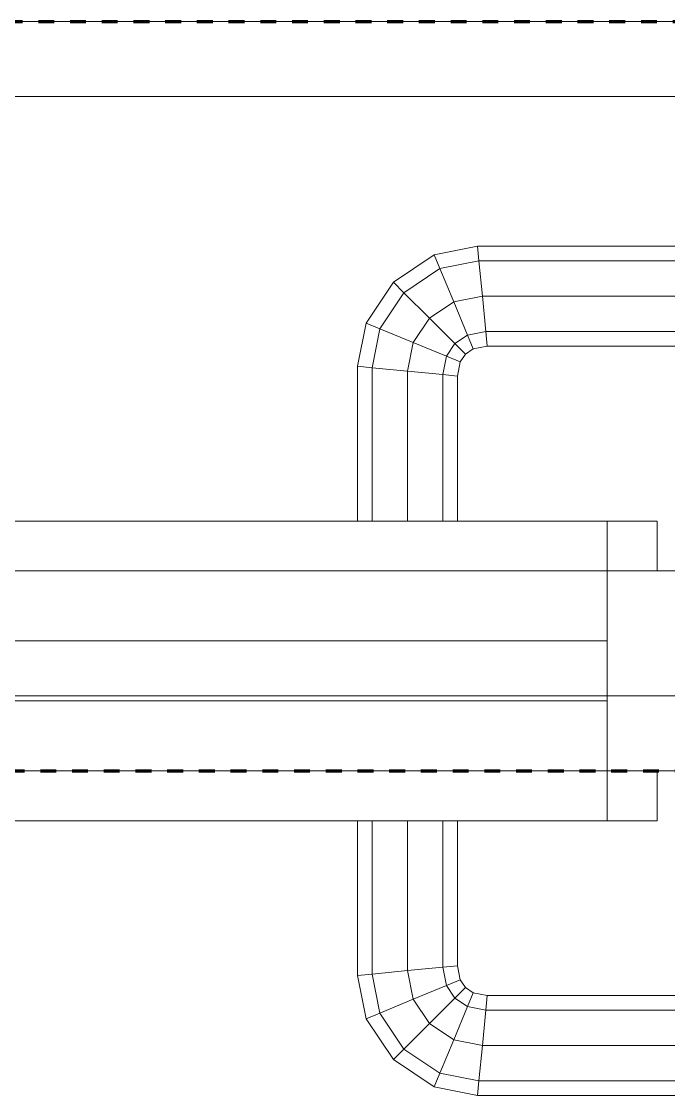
# Model space of a CAD drawing. Header units: millimetres. Extents: x -5300 to 98858, y -5196 to 93886.
# Drawn here: x 51725.7 to 51855.3, y 42950 to 43165 of the extents above; entities that cross this region are included whole.
import ezdxf

# ---------------------------------------------------------------- set-up
doc = ezdxf.new("R2010")
doc.units = ezdxf.units.MM
doc.linetypes.add('Штрих', pattern=[6.35, 3.175, -3.175])
doc.linetypes.add('Штрих_2_', pattern=[6.35, 3.175, -3.175])
for name, color, linetype, lineweight, true_color in [('_Разделитель помещений_', 4, 'Штрих', 70, 0x00ffff), ('Двери', 7, 'Continuous', 18, 0x7f7f7f), ('Стены', 7, 'Continuous', 18, 0x7f7f7f)]:
    doc.layers.add(name, color=color, linetype=linetype, lineweight=lineweight, true_color=true_color)

# ---------------------------------------------------------------- blocks, each defined once
blk = doc.blocks.new('СТВ_Перегородка_Кирпич 242319 - СТВ_Перегородка_Кирпич 2-249685-Подвал')
at = {"layer": 'Стены', "color": 254, "true_color": 0xd4d4d4}
blk.add_line((33750, 43150), (58000, 43150), dxfattribs=at)
blk = doc.blocks.new('СТВ_Перегородка_Кирпич 242319 - СТВ_Перегородка_Кирпич-249678-Подвал')
at = {"layer": 'Стены', "color": 254, "true_color": 0xd4d4d4}
for p, q in [((33750, 43165), (57830, 43165)), ((57830, 43165), (33750, 43165)), ((57830, 43165), (48765, 43165)), ((50975, 43165), (52475, 43165)), ((52475, 43165), (50975, 43165)), ((52475, 43165), (50975, 43165)), ((50975, 43165), (52475, 43165)), ((57830, 43150), (33750, 43150)), ((57830, 43150), (33750, 43150)), ((48750, 43150), (54250, 43150)), ((54250, 43150), (48750, 43150)), ((54250, 43150), (48750, 43150)), ((57830, 43150), (48765, 43150)), ((50975, 43150), (52475, 43150)), ((52475, 43150), (50975, 43150)), ((52475, 43150), (50975, 43150)), ((50975, 43150), (52475, 43150)), ((50975, 43150), (52475, 43150)), ((52475, 43150), (50975, 43150)), ((50975, 43150), (52475, 43150)), ((52475, 43150), (50975, 43150)), ((48750, 43030), (54250, 43030)), ((48750, 43030), (54250, 43030)), ((54250, 43030), (48750, 43030)), ((50630, 43030), (52725, 43030)), ((52725, 43030), (50630, 43030)), ((52725, 43030), (50630, 43030)), ((50975, 43030), (52475, 43030)), ((52475, 43030), (50975, 43030)), ((52475, 43030), (50975, 43030)), ((50975, 43030), (52475, 43030)), ((50975, 43030), (52475, 43030)), ((52475, 43030), (50975, 43030)), ((50975, 43030), (52475, 43030)), ((52475, 43030), (50975, 43030)), ((50630, 43015), (52725, 43015)), ((50630, 43015), (52725, 43015)), ((52725, 43015), (50630, 43015)), ((50975, 43015), (52475, 43015)), ((52475, 43015), (50975, 43015)), ((52475, 43015), (50975, 43015)), ((50975, 43015), (52475, 43015))]:
    blk.add_line(p, q, dxfattribs=at)
blk = doc.blocks.new('СТВ_Перегородка_Кирпич 242319 - СТВ_Перегородка_Кирпич 242319-249682-Подвал')
for name in ['СТВ_Перегородка_Кирпич 242319 - СТВ_Перегородка_Кирпич-249678-Подвал', 'СТВ_Перегородка_Кирпич 242319 - СТВ_Перегородка_Кирпич 2-249685-Подвал']:
    blk.add_blockref(name, (0, 0))
blk = doc.blocks.new('Дп-9 242685 - Дп-9-249715-Подвал')
at = {"layer": 'Двери', "color": 254, "true_color": 0xd4d4d4}
for p, q in [((52475, 43165), (50975, 43165)), ((50975, 43165), (52475, 43165)), ((51075, 43165), (52375, 43165)), ((52375, 43165), (51075, 43165)), ((51808.36, 43118.28), (51817.02, 43120)), ((51817.02, 43120), (51808.36, 43118.28)), ((51817.3, 43117.07), (51817.02, 43120)), ((51817.02, 43120), (51898.98, 43120)), ((51817.02, 43120), (51817.3, 43117.07)), ((51898.98, 43120), (51817.02, 43120)), ((51817.02, 43120), (51817.3, 43117.07)), ((51817.3, 43117.07), (51817.02, 43120)), ((51800.18, 43112.82), (51808.36, 43118.28)), ((51808.36, 43118.28), (51800.18, 43112.82)), ((51809.5, 43115.52), (51808.36, 43118.28)), ((51808.36, 43118.28), (51809.5, 43115.52)), ((51808.36, 43118.28), (51809.5, 43115.52)), ((51809.5, 43115.52), (51808.36, 43118.28)), ((51817.3, 43117.07), (51809.5, 43115.52)), ((51809.5, 43115.52), (51817.3, 43117.07)), ((51809.5, 43115.52), (51817.3, 43117.07)), ((51817.3, 43117.07), (51809.5, 43115.52)), ((51898.7, 43117.07), (51817.3, 43117.07)), ((51818, 43110), (51817.3, 43117.07)), ((51817.3, 43117.07), (51898.7, 43117.07)), ((51817.3, 43117.07), (51898.7, 43117.07)), ((51817.3, 43117.07), (51818, 43110)), ((51898.7, 43117.07), (51817.3, 43117.07)), ((51817.3, 43117.07), (51818, 43110)), ((51818, 43110), (51817.3, 43117.07)), ((51809.5, 43115.52), (51802.3, 43110.7)), ((51802.3, 43110.7), (51809.5, 43115.52)), ((51802.3, 43110.7), (51809.5, 43115.52)), ((51809.5, 43115.52), (51802.3, 43110.7)), ((51812.26, 43108.86), (51809.5, 43115.52)), ((51809.5, 43115.52), (51812.26, 43108.86)), ((51809.5, 43115.52), (51812.26, 43108.86)), ((51812.26, 43108.86), (51809.5, 43115.52)), ((51794.72, 43104.64), (51800.18, 43112.82)), ((51800.18, 43112.82), (51794.72, 43104.64)), ((51802.3, 43110.7), (51800.18, 43112.82)), ((51800.18, 43112.82), (51802.3, 43110.7)), ((51800.18, 43112.82), (51802.3, 43110.7)), ((51802.3, 43110.7), (51800.18, 43112.82)), ((51802.3, 43110.7), (51797.48, 43103.5)), ((51797.48, 43103.5), (51802.3, 43110.7)), ((51797.48, 43103.5), (51802.3, 43110.7)), ((51802.3, 43110.7), (51797.48, 43103.5)), ((51807.39, 43105.61), (51802.3, 43110.7)), ((51802.3, 43110.7), (51807.39, 43105.61)), ((51802.3, 43110.7), (51807.39, 43105.61)), ((51807.39, 43105.61), (51802.3, 43110.7)), ((51818, 43110), (51812.26, 43108.86)), ((51812.26, 43108.86), (51818, 43110)), ((51812.26, 43108.86), (51818, 43110)), ((51818, 43110), (51812.26, 43108.86)), ((51898, 43110), (51818, 43110)), ((51818.7, 43102.93), (51818, 43110)), ((51818, 43110), (51898, 43110)), ((51818, 43110), (51898, 43110)), ((51818, 43110), (51818.7, 43102.93)), ((51898, 43110), (51818, 43110)), ((51818, 43110), (51818.7, 43102.93)), ((51818.7, 43102.93), (51818, 43110)), ((51812.26, 43108.86), (51807.39, 43105.61)), ((51807.39, 43105.61), (51812.26, 43108.86)), ((51807.39, 43105.61), (51812.26, 43108.86)), ((51812.26, 43108.86), (51807.39, 43105.61)), ((51815.02, 43102.2), (51812.26, 43108.86)), ((51812.26, 43108.86), (51815.02, 43102.2)), ((51812.26, 43108.86), (51815.02, 43102.2)), ((51815.02, 43102.2), (51812.26, 43108.86)), ((51807.39, 43105.61), (51804.14, 43100.74)), ((51804.14, 43100.74), (51807.39, 43105.61)), ((51804.14, 43100.74), (51807.39, 43105.61)), ((51807.39, 43105.61), (51804.14, 43100.74)), ((51812.49, 43100.51), (51807.39, 43105.61)), ((51807.39, 43105.61), (51812.49, 43100.51)), ((51807.39, 43105.61), (51812.49, 43100.51)), ((51812.49, 43100.51), (51807.39, 43105.61)), ((51793, 43095.98), (51794.72, 43104.64)), ((51794.72, 43104.64), (51793, 43095.98)), ((51797.48, 43103.5), (51794.72, 43104.64)), ((51794.72, 43104.64), (51797.48, 43103.5)), ((51794.72, 43104.64), (51797.48, 43103.5)), ((51797.48, 43103.5), (51794.72, 43104.64)), ((51797.48, 43103.5), (51795.93, 43095.7)), ((51795.93, 43095.7), (51797.48, 43103.5)), ((51795.93, 43095.7), (51797.48, 43103.5)), ((51797.48, 43103.5), (51795.93, 43095.7)), ((51804.14, 43100.74), (51797.48, 43103.5)), ((51797.48, 43103.5), (51804.14, 43100.74)), ((51797.48, 43103.5), (51804.14, 43100.74)), ((51804.14, 43100.74), (51797.48, 43103.5)), ((51815.02, 43102.2), (51812.49, 43100.51)), ((51812.49, 43100.51), (51815.02, 43102.2)), ((51812.49, 43100.51), (51815.02, 43102.2)), ((51815.02, 43102.2), (51812.49, 43100.51)), ((51818.7, 43102.93), (51815.02, 43102.2)), ((51815.02, 43102.2), (51818.7, 43102.93)), ((51815.02, 43102.2), (51818.7, 43102.93)), ((51818.7, 43102.93), (51815.02, 43102.2)), ((51816.16, 43099.44), (51815.02, 43102.2)), ((51815.02, 43102.2), (51816.16, 43099.44)), ((51815.02, 43102.2), (51816.16, 43099.44)), ((51816.16, 43099.44), (51815.02, 43102.2)), ((51897.3, 43102.93), (51818.7, 43102.93)), ((51818.98, 43100), (51818.7, 43102.93)), ((51818.7, 43102.93), (51897.3, 43102.93)), ((51818.7, 43102.93), (51897.3, 43102.93)), ((51897.3, 43102.93), (51818.7, 43102.93)), ((51818.7, 43102.93), (51818.98, 43100)), ((51818.7, 43102.93), (51818.98, 43100)), ((51818.98, 43100), (51818.7, 43102.93)), ((51804.14, 43100.74), (51803, 43095)), ((51803, 43095), (51804.14, 43100.74)), ((51803, 43095), (51804.14, 43100.74)), ((51804.14, 43100.74), (51803, 43095)), ((51810.8, 43097.98), (51804.14, 43100.74)), ((51804.14, 43100.74), (51810.8, 43097.98)), ((51804.14, 43100.74), (51810.8, 43097.98)), ((51810.8, 43097.98), (51804.14, 43100.74)), ((51812.49, 43100.51), (51810.8, 43097.98)), ((51810.8, 43097.98), (51812.49, 43100.51)), ((51810.8, 43097.98), (51812.49, 43100.51)), ((51812.49, 43100.51), (51810.8, 43097.98)), ((51814.6, 43098.4), (51812.49, 43100.51)), ((51812.49, 43100.51), (51814.6, 43098.4)), ((51812.49, 43100.51), (51814.6, 43098.4)), ((51814.6, 43098.4), (51812.49, 43100.51)), ((51816.16, 43099.44), (51814.6, 43098.4)), ((51814.6, 43098.4), (51816.16, 43099.44)), ((51818.98, 43100), (51816.16, 43099.44)), ((51816.16, 43099.44), (51818.98, 43100)), ((51897.02, 43100), (51818.98, 43100)), ((51818.98, 43100), (51897.02, 43100)), ((51810.8, 43097.98), (51810.07, 43094.3)), ((51810.07, 43094.3), (51810.8, 43097.98)), ((51810.07, 43094.3), (51810.8, 43097.98)), ((51810.8, 43097.98), (51810.07, 43094.3)), ((51813.56, 43096.84), (51810.8, 43097.98)), ((51810.8, 43097.98), (51813.56, 43096.84)), ((51810.8, 43097.98), (51813.56, 43096.84)), ((51813.56, 43096.84), (51810.8, 43097.98)), ((51813.56, 43096.84), (51813, 43094.02)), ((51813, 43094.02), (51813.56, 43096.84)), ((51814.6, 43098.4), (51813.56, 43096.84)), ((51813.56, 43096.84), (51814.6, 43098.4)), ((51795.93, 43095.7), (51793, 43095.98)), ((51793, 43095.98), (51795.93, 43095.7)), ((51793, 43065), (51793, 43095.98)), ((51793, 43095.98), (51795.93, 43095.7)), ((51795.93, 43095.7), (51793, 43095.98)), ((51793, 43095.98), (51793, 43065)), ((51803, 43095), (51795.93, 43095.7)), ((51795.93, 43095.7), (51795.93, 43065)), ((51795.93, 43095.7), (51803, 43095)), ((51795.93, 43065), (51795.93, 43095.7)), ((51795.93, 43065), (51795.93, 43095.7)), ((51795.93, 43095.7), (51803, 43095)), ((51803, 43095), (51795.93, 43095.7)), ((51795.93, 43095.7), (51795.93, 43065)), ((51810.07, 43094.3), (51803, 43095)), ((51803, 43095), (51803, 43065)), ((51803, 43095), (51810.07, 43094.3)), ((51803, 43065), (51803, 43095)), ((51810.07, 43094.3), (51803, 43095)), ((51803, 43095), (51803, 43065)), ((51803, 43065), (51803, 43095)), ((51803, 43095), (51810.07, 43094.3)), ((51813, 43094.02), (51810.07, 43094.3)), ((51810.07, 43094.3), (51810.07, 43065)), ((51810.07, 43094.3), (51813, 43094.02)), ((51810.07, 43065), (51810.07, 43094.3)), ((51813, 43094.02), (51810.07, 43094.3)), ((51810.07, 43094.3), (51810.07, 43065)), ((51810.07, 43065), (51810.07, 43094.3)), ((51810.07, 43094.3), (51813, 43094.02)), ((51813, 43094.02), (51813, 43065)), ((51813, 43065), (51813, 43094.02)), ((51171, 43065), (51853, 43065)), ((51853, 43065), (51171, 43065)), ((51171, 43065), (51853, 43065)), ((51853, 43065), (51171, 43065)), ((51843, 43065), (51181, 43065)), ((51181, 43065), (51843, 43065)), ((51843, 43065), (51181, 43065)), ((51181, 43065), (51843, 43065)), ((51795.93, 43065), (51793, 43065)), ((51793, 43065), (51795.93, 43065)), ((51795.93, 43065), (51793, 43065)), ((51793, 43065), (51795.93, 43065)), ((51803, 43065), (51795.93, 43065)), ((51795.93, 43065), (51803, 43065)), ((51803, 43065), (51795.93, 43065)), ((51795.93, 43065), (51803, 43065)), ((51803, 43065), (51810.07, 43065)), ((51810.07, 43065), (51803, 43065)), ((51810.07, 43065), (51803, 43065)), ((51803, 43065), (51810.07, 43065)), ((51810.07, 43065), (51813, 43065)), ((51813, 43065), (51810.07, 43065)), ((51813, 43065), (51810.07, 43065)), ((51810.07, 43065), (51813, 43065)), ((51843, 43065), (51843, 43065)), ((51843, 43055), (51843, 43065)), ((51843, 43065), (51843, 43055)), ((51843, 43055), (51843, 43065)), ((51843, 43065), (51843, 43065)), ((51843, 43065), (51843, 43055)), ((51853, 43065), (51853, 43055)), ((51853, 43065), (51853, 43065)), ((51853, 43055), (51853, 43065)), ((51853, 43065), (51853, 43065)), ((51853, 43065), (51853, 43055)), ((51853, 43055), (51853, 43065)), ((51063, 43055), (52387, 43055)), ((52387, 43055), (51063, 43055)), ((51063, 43055), (51963, 43055)), ((51963, 43055), (51063, 43055)), ((51063, 43055), (51963, 43055)), ((51963, 43055), (51063, 43055)), ((51075, 43055), (52375, 43055)), ((52375, 43055), (51075, 43055)), ((51853, 43055), (51171, 43055)), ((51853, 43055), (51171, 43055)), ((51171, 43055), (51853, 43055)), ((51171, 43055), (51853, 43055)), ((51843, 43055), (51181, 43055)), ((51181, 43055), (51843, 43055)), ((51843, 43055), (51181, 43055)), ((51181, 43055), (51843, 43055)), ((51843, 43055), (51181, 43055)), ((51181, 43055), (51843, 43055)), ((51181, 43055), (51843, 43055)), ((51843, 43055), (51181, 43055)), ((51843, 43055), (51843, 43055)), ((51843, 43015), (51843, 43055)), ((51843, 43055), (51843, 43015)), ((51843, 43015), (51843, 43055)), ((51843, 43055), (51843, 43055)), ((51843, 43055), (51843, 43015)), ((51843, 43055), (51843, 43055)), ((51843, 43055), (51843, 43055)), ((51853, 43055), (51853, 43055)), ((51853, 43055), (51853, 43055)), ((51181, 43041), (51843, 43041)), ((51843, 43041), (51181, 43041)), ((51181, 43041), (51843, 43041)), ((51843, 43041), (51181, 43041)), ((51843, 43041), (51843, 43029)), ((51843, 43041), (51843, 43041)), ((51843, 43029), (51843, 43041)), ((51843, 43041), (51843, 43041)), ((51843, 43041), (51843, 43029)), ((51843, 43029), (51843, 43041)), ((51843, 43029), (51181, 43029)), ((51843, 43029), (51181, 43029)), ((51181, 43029), (51843, 43029)), ((51181, 43029), (51843, 43029)), ((51843, 43029), (51843, 43029)), ((51843, 43029), (51843, 43029)), ((52475, 43015), (50975, 43015)), ((50975, 43015), (52475, 43015)), ((51063, 43015), (52387, 43015)), ((52387, 43015), (51063, 43015)), ((51963, 43015), (51063, 43015)), ((51963, 43015), (51063, 43015)), ((51063, 43015), (51963, 43015)), ((51063, 43015), (51963, 43015)), ((51171, 43015), (51853, 43015)), ((51853, 43015), (51171, 43015)), ((51171, 43015), (51853, 43015)), ((51853, 43015), (51171, 43015)), ((51843, 43015), (51181, 43015)), ((51181, 43015), (51843, 43015)), ((51181, 43015), (51843, 43015)), ((51843, 43015), (51181, 43015)), ((51843, 43015), (51181, 43015)), ((51181, 43015), (51843, 43015)), ((51843, 43015), (51181, 43015)), ((51181, 43015), (51843, 43015)), ((51843, 43015), (51843, 43015)), ((51843, 43015), (51843, 43015)), ((51843, 43015), (51843, 43015)), ((51843, 43005), (51843, 43015)), ((51843, 43015), (51843, 43005)), ((51843, 43005), (51843, 43015)), ((51843, 43015), (51843, 43015)), ((51843, 43015), (51843, 43005)), ((51853, 43015), (51853, 43005)), ((51853, 43015), (51853, 43015)), ((51853, 43005), (51853, 43015)), ((51853, 43015), (51853, 43015)), ((51853, 43015), (51853, 43005)), ((51853, 43005), (51853, 43015)), ((51853, 43005), (51171, 43005)), ((51853, 43005), (51171, 43005)), ((51171, 43005), (51853, 43005)), ((51171, 43005), (51853, 43005)), ((51843, 43005), (51181, 43005)), ((51181, 43005), (51843, 43005)), ((51181, 43005), (51843, 43005)), ((51843, 43005), (51181, 43005)), ((51793, 42974.02), (51793, 43005)), ((51793, 43005), (51795.93, 43005)), ((51795.93, 43005), (51793, 43005)), ((51793, 43005), (51793, 42974.02)), ((51793, 43005), (51795.93, 43005)), ((51795.93, 43005), (51793, 43005)), ((51795.93, 43005), (51795.93, 42974.3)), ((51795.93, 42974.3), (51795.93, 43005)), ((51795.93, 43005), (51803, 43005)), ((51803, 43005), (51795.93, 43005)), ((51795.93, 42974.3), (51795.93, 43005)), ((51795.93, 43005), (51803, 43005)), ((51803, 43005), (51795.93, 43005)), ((51795.93, 43005), (51795.93, 42974.3)), ((51803, 43005), (51810.07, 43005)), ((51810.07, 43005), (51803, 43005)), ((51803, 43005), (51803, 42975)), ((51803, 42975), (51803, 43005)), ((51810.07, 43005), (51803, 43005)), ((51803, 43005), (51803, 42975)), ((51803, 42975), (51803, 43005)), ((51803, 43005), (51810.07, 43005)), ((51810.07, 43005), (51813, 43005)), ((51813, 43005), (51810.07, 43005)), ((51810.07, 42975.7), (51810.07, 43005)), ((51813, 43005), (51810.07, 43005)), ((51810.07, 43005), (51810.07, 42975.7)), ((51810.07, 42975.7), (51810.07, 43005)), ((51810.07, 43005), (51813, 43005)), ((51810.07, 43005), (51810.07, 42975.7)), ((51813, 42975.98), (51813, 43005)), ((51813, 43005), (51813, 42975.98)), ((51843, 43005), (51843, 43005)), ((51843, 43005), (51843, 43005)), ((51853, 43005), (51853, 43005)), ((51853, 43005), (51853, 43005)), ((51793, 42974.02), (51795.93, 42974.3)), ((51795.93, 42974.3), (51793, 42974.02)), ((51795.93, 42974.3), (51793, 42974.02)), ((51793, 42974.02), (51795.93, 42974.3)), ((51795.93, 42974.3), (51803, 42975)), ((51803, 42975), (51795.93, 42974.3)), ((51803, 42975), (51795.93, 42974.3)), ((51795.93, 42974.3), (51803, 42975)), ((51795.93, 42974.3), (51797.48, 42966.5)), ((51797.48, 42966.5), (51795.93, 42974.3)), ((51797.48, 42966.5), (51795.93, 42974.3)), ((51795.93, 42974.3), (51797.48, 42966.5)), ((51803, 42975), (51810.07, 42975.7)), ((51810.07, 42975.7), (51803, 42975)), ((51803, 42975), (51810.07, 42975.7)), ((51810.07, 42975.7), (51803, 42975)), ((51803, 42975), (51804.14, 42969.26)), ((51804.14, 42969.26), (51803, 42975)), ((51804.14, 42969.26), (51803, 42975)), ((51803, 42975), (51804.14, 42969.26)), ((51810.07, 42975.7), (51813, 42975.98)), ((51813, 42975.98), (51810.07, 42975.7)), ((51810.07, 42975.7), (51813, 42975.98)), ((51813, 42975.98), (51810.07, 42975.7)), ((51810.07, 42975.7), (51810.8, 42972.02)), ((51810.8, 42972.02), (51810.07, 42975.7)), ((51810.8, 42972.02), (51810.07, 42975.7)), ((51810.07, 42975.7), (51810.8, 42972.02)), ((51813, 42975.98), (51813.56, 42973.16)), ((51813.56, 42973.16), (51813, 42975.98)), ((51794.72, 42965.36), (51793, 42974.02)), ((51793, 42974.02), (51794.72, 42965.36)), ((51810.8, 42972.02), (51813.56, 42973.16)), ((51813.56, 42973.16), (51810.8, 42972.02)), ((51813.56, 42973.16), (51810.8, 42972.02)), ((51810.8, 42972.02), (51813.56, 42973.16)), ((51813.56, 42973.16), (51814.6, 42971.6)), ((51814.6, 42971.6), (51813.56, 42973.16)), ((51804.14, 42969.26), (51810.8, 42972.02)), ((51810.8, 42972.02), (51804.14, 42969.26)), ((51810.8, 42972.02), (51804.14, 42969.26)), ((51804.14, 42969.26), (51810.8, 42972.02)), ((51810.8, 42972.02), (51812.49, 42969.49)), ((51812.49, 42969.49), (51810.8, 42972.02)), ((51812.49, 42969.49), (51810.8, 42972.02)), ((51810.8, 42972.02), (51812.49, 42969.49)), ((51812.49, 42969.49), (51814.6, 42971.6)), ((51814.6, 42971.6), (51812.49, 42969.49)), ((51814.6, 42971.6), (51812.49, 42969.49)), ((51812.49, 42969.49), (51814.6, 42971.6)), ((51814.6, 42971.6), (51816.16, 42970.56)), ((51816.16, 42970.56), (51814.6, 42971.6)), ((51815.02, 42967.8), (51816.16, 42970.56)), ((51816.16, 42970.56), (51815.02, 42967.8)), ((51816.16, 42970.56), (51815.02, 42967.8)), ((51815.02, 42967.8), (51816.16, 42970.56)), ((51816.16, 42970.56), (51818.98, 42970)), ((51818.98, 42970), (51816.16, 42970.56)), ((51818.7, 42967.07), (51818.98, 42970)), ((51818.98, 42970), (51818.7, 42967.07)), ((51818.98, 42970), (51818.7, 42967.07)), ((51818.7, 42967.07), (51818.98, 42970)), ((51818.98, 42970), (51897.02, 42970)), ((51897.02, 42970), (51818.98, 42970)), ((51797.48, 42966.5), (51804.14, 42969.26)), ((51804.14, 42969.26), (51797.48, 42966.5)), ((51804.14, 42969.26), (51797.48, 42966.5)), ((51797.48, 42966.5), (51804.14, 42969.26)), ((51804.14, 42969.26), (51807.39, 42964.39)), ((51807.39, 42964.39), (51804.14, 42969.26)), ((51807.39, 42964.39), (51804.14, 42969.26)), ((51804.14, 42969.26), (51807.39, 42964.39)), ((51807.39, 42964.39), (51812.49, 42969.49)), ((51812.49, 42969.49), (51807.39, 42964.39)), ((51812.49, 42969.49), (51807.39, 42964.39)), ((51807.39, 42964.39), (51812.49, 42969.49)), ((51812.26, 42961.14), (51815.02, 42967.8)), ((51815.02, 42967.8), (51812.26, 42961.14)), ((51815.02, 42967.8), (51812.26, 42961.14)), ((51812.26, 42961.14), (51815.02, 42967.8)), ((51812.49, 42969.49), (51815.02, 42967.8)), ((51815.02, 42967.8), (51812.49, 42969.49)), ((51815.02, 42967.8), (51812.49, 42969.49)), ((51812.49, 42969.49), (51815.02, 42967.8)), ((51815.02, 42967.8), (51818.7, 42967.07)), ((51818.7, 42967.07), (51815.02, 42967.8)), ((51818.7, 42967.07), (51815.02, 42967.8)), ((51815.02, 42967.8), (51818.7, 42967.07)), ((51794.72, 42965.36), (51797.48, 42966.5)), ((51797.48, 42966.5), (51794.72, 42965.36)), ((51797.48, 42966.5), (51794.72, 42965.36)), ((51794.72, 42965.36), (51797.48, 42966.5)), ((51797.48, 42966.5), (51802.3, 42959.3)), ((51802.3, 42959.3), (51797.48, 42966.5)), ((51802.3, 42959.3), (51797.48, 42966.5)), ((51797.48, 42966.5), (51802.3, 42959.3)), ((51818, 42960), (51818.7, 42967.07)), ((51818.7, 42967.07), (51818, 42960)), ((51818.7, 42967.07), (51818, 42960)), ((51818, 42960), (51818.7, 42967.07)), ((51818.7, 42967.07), (51897.3, 42967.07)), ((51897.3, 42967.07), (51818.7, 42967.07)), ((51897.3, 42967.07), (51818.7, 42967.07)), ((51818.7, 42967.07), (51897.3, 42967.07)), ((51800.18, 42957.18), (51794.72, 42965.36)), ((51794.72, 42965.36), (51800.18, 42957.18)), ((51802.3, 42959.3), (51807.39, 42964.39)), ((51807.39, 42964.39), (51802.3, 42959.3)), ((51807.39, 42964.39), (51802.3, 42959.3)), ((51802.3, 42959.3), (51807.39, 42964.39)), ((51807.39, 42964.39), (51812.26, 42961.14)), ((51812.26, 42961.14), (51807.39, 42964.39)), ((51812.26, 42961.14), (51807.39, 42964.39)), ((51807.39, 42964.39), (51812.26, 42961.14)), ((51800.18, 42957.18), (51802.3, 42959.3)), ((51802.3, 42959.3), (51800.18, 42957.18)), ((51802.3, 42959.3), (51800.18, 42957.18)), ((51800.18, 42957.18), (51802.3, 42959.3)), ((51802.3, 42959.3), (51809.5, 42954.48)), ((51809.5, 42954.48), (51802.3, 42959.3)), ((51809.5, 42954.48), (51802.3, 42959.3)), ((51802.3, 42959.3), (51809.5, 42954.48)), ((51809.5, 42954.48), (51812.26, 42961.14)), ((51812.26, 42961.14), (51809.5, 42954.48)), ((51812.26, 42961.14), (51809.5, 42954.48)), ((51809.5, 42954.48), (51812.26, 42961.14)), ((51812.26, 42961.14), (51818, 42960)), ((51818, 42960), (51812.26, 42961.14)), ((51818, 42960), (51812.26, 42961.14)), ((51812.26, 42961.14), (51818, 42960)), ((51817.3, 42952.93), (51818, 42960)), ((51818, 42960), (51817.3, 42952.93)), ((51818, 42960), (51817.3, 42952.93)), ((51817.3, 42952.93), (51818, 42960)), ((51818, 42960), (51898, 42960)), ((51898, 42960), (51818, 42960)), ((51898, 42960), (51818, 42960)), ((51818, 42960), (51898, 42960)), ((51808.36, 42951.72), (51800.18, 42957.18)), ((51800.18, 42957.18), (51808.36, 42951.72)), ((51808.36, 42951.72), (51809.5, 42954.48)), ((51809.5, 42954.48), (51808.36, 42951.72)), ((51809.5, 42954.48), (51808.36, 42951.72)), ((51808.36, 42951.72), (51809.5, 42954.48)), ((51809.5, 42954.48), (51817.3, 42952.93)), ((51817.3, 42952.93), (51809.5, 42954.48)), ((51817.3, 42952.93), (51809.5, 42954.48)), ((51809.5, 42954.48), (51817.3, 42952.93)), ((51817.02, 42950), (51817.3, 42952.93)), ((51817.3, 42952.93), (51817.02, 42950)), ((51817.3, 42952.93), (51817.02, 42950)), ((51817.02, 42950), (51817.3, 42952.93)), ((51817.3, 42952.93), (51898.7, 42952.93)), ((51898.7, 42952.93), (51817.3, 42952.93)), ((51898.7, 42952.93), (51817.3, 42952.93)), ((51817.3, 42952.93), (51898.7, 42952.93)), ((51817.02, 42950), (51808.36, 42951.72)), ((51808.36, 42951.72), (51817.02, 42950)), ((51898.98, 42950), (51817.02, 42950)), ((51817.02, 42950), (51898.98, 42950))]:
    blk.add_line(p, q, dxfattribs=at)
blk = doc.blocks.new('Дп-9 242685 - Дп-9 242685-249719-Подвал')
blk.add_blockref('Дп-9 242685 - Дп-9-249715-Подвал', (0, 0))

msp = doc.modelspace()

# ---------------------------------------------------------------- linework, layer by layer
at = {"layer": '_Разделитель помещений_', "color": 131, "linetype": 'Штрих_2_', "true_color": 0xaaffff}
for p, q in [((15750, 43165), (57830, 43165)), ((50650, 43015), (52710, 43015))]:
    msp.add_line(p, q, dxfattribs=at)

# ---------------------------------------------------------------- block references
at = {"layer": 'Двери', "color": 254, "true_color": 0xd4d4d4}
msp.add_blockref('Дп-9 242685 - Дп-9 242685-249719-Подвал', (0, 0), dxfattribs=at)
at = {"layer": 'Стены', "color": 254, "true_color": 0xd4d4d4}
msp.add_blockref('СТВ_Перегородка_Кирпич 242319 - СТВ_Перегородка_Кирпич 242319-249682-Подвал', (0, 0), dxfattribs=at)

doc.saveas('drawing.dxf')
